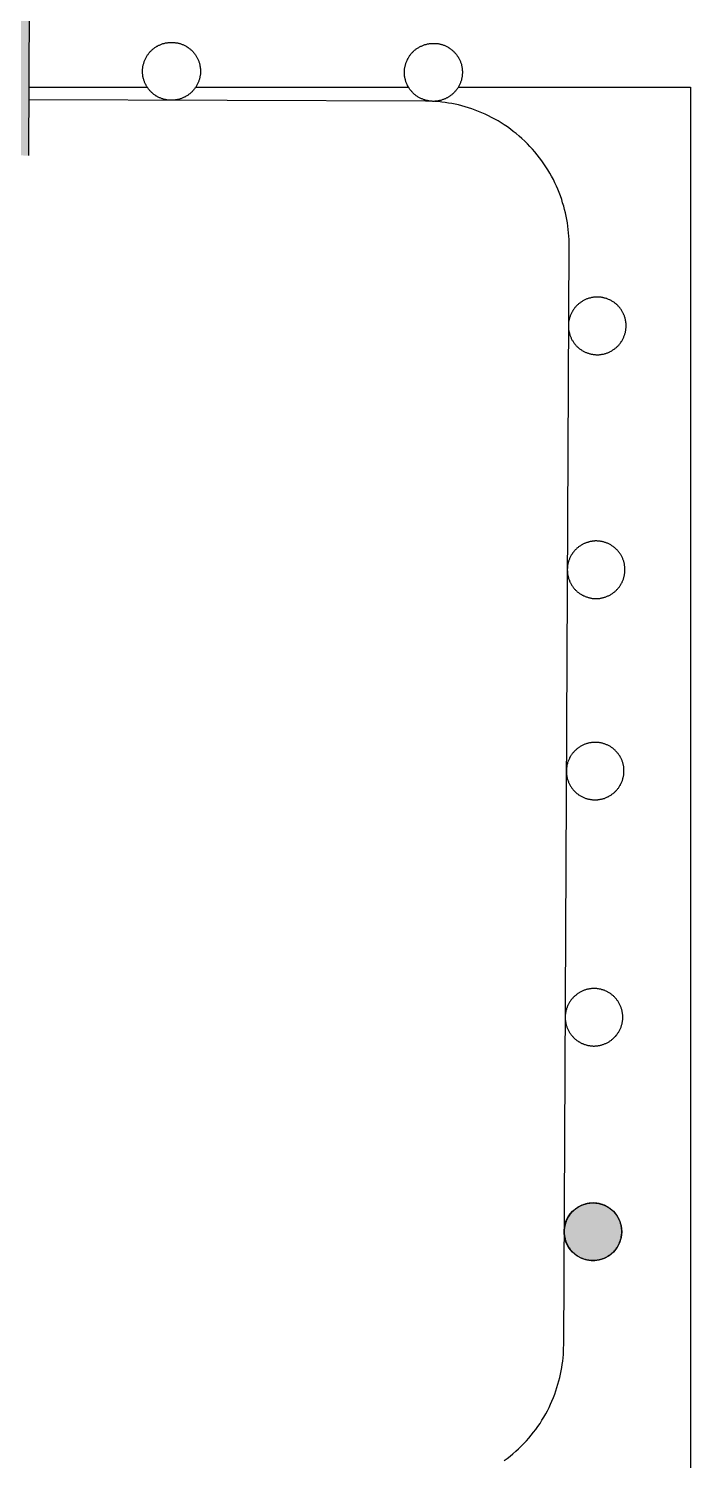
# Model space of a CAD drawing. Header units: millimetres. Extents: x 3.1 to 23.9, y 2.6 to 13.
# Drawn here: x 16.604 to 17.081, y 4.737 to 5.767 of the extents above; entities that cross this region are included whole.
import ezdxf

# ---------------------------------------------------------------- set-up
doc = ezdxf.new("R2010")
doc.units = ezdxf.units.MM
doc.layers.add('0.6', color=1, linetype='Continuous', lineweight=30)

msp = doc.modelspace()

# ---------------------------------------------------------------- hatches: boundary and pattern name
at = {"layer": '0.6'}
h = msp.add_hatch(color=256, dxfattribs=at)
h.dxf.hatch_style = 1
h.paths.add_polyline_path([(16.405, 6.1786), (16.3841, 6.1786), (16.3833, 5.7845), (16.3696, 5.7845), (16.3696, 5.6766), (16.3831, 5.6766), (16.3822, 5.1878), (16.403, 5.1878), (16.4041, 5.7225)])
h.paths.add_polyline_path([(16.6047, 5.7845), (16.5913, 5.7845), (16.5924, 6.1786), (16.5716, 6.1786), (16.5702, 5.722), (16.5687, 5.1876), (16.5895, 5.1875), (16.591, 5.676), (16.6044, 5.6759)])
h.paths.add_polyline_path([(16.5883, 4.7372), (16.5675, 4.7373), (16.4021, 4.7371), (16.4021, 4.7371), (16.3813, 4.7371), (16.3812, 4.7171), (16.5882, 4.7173)])
h.paths.add_polyline_path([(16.4023, 4.8641), (16.3815, 4.8641), (16.3815, 4.8641), (16.3813, 4.7785), (16.4021, 4.7785)])
h.paths.add_polyline_path([(16.4026, 4.9844), (16.3817, 4.9844), (16.3817, 4.9844), (16.3816, 4.9054), (16.4024, 4.9054)])
h.paths.add_polyline_path([(16.4029, 5.1463), (16.3821, 5.1464), (16.3818, 5.0259), (16.4026, 5.0258)])
h.paths.add_polyline_path([(16.5895, 5.1461), (16.5687, 5.1461), (16.5683, 5.0256), (16.5892, 5.0256)])
h.paths.add_polyline_path([(16.589, 4.9842), (16.5682, 4.9842), (16.568, 4.9053), (16.5888, 4.9053)])
h.paths.add_polyline_path([(16.5885, 4.8224), (16.5678, 4.8224), (16.5677, 4.7784), (16.5884, 4.7784)])
h.paths.add_polyline_path([(16.5887, 4.8639), (16.5679, 4.864), (16.5678, 4.8224), (16.5885, 4.8224)])
h = msp.add_hatch(color=256, dxfattribs=at)
h.dxf.hatch_style = 1
h.paths.add_polyline_path([(16.2549, 4.7119), (16.2571, 4.7097), (16.259, 4.7071), (16.2604, 4.7043), (16.2613, 4.7014), (16.2618, 4.6986), (16.2619, 4.6957), (16.2616, 4.6929), (16.2609, 4.69), (16.2597, 4.6872), (16.2581, 4.6845), (16.258, 4.6844, -0.446936), (16.2273, 4.681), (16.2251, 4.6832), (16.2233, 4.6858), (16.2218, 4.6886), (16.2209, 4.6915), (16.2204, 4.6943), (16.2203, 4.6971), (16.2206, 4.7), (16.2213, 4.7029), (16.2225, 4.7057), (16.2242, 4.7084), (16.2242, 4.7085, -0.447025)])
h.paths.add_polyline_path([(16.6917, 4.6845), (16.6901, 4.6872), (16.6889, 4.69), (16.6882, 4.6929), (16.6879, 4.696), (16.688, 4.699), (16.6886, 4.7019), (16.6896, 4.7048), (16.6911, 4.7076), (16.693, 4.7101), (16.6932, 4.7103, -0.482651), (16.7257, 4.7084), (16.7273, 4.7057), (16.7285, 4.7029), (16.7292, 4.7), (16.7295, 4.6969), (16.7293, 4.6939), (16.7288, 4.691), (16.7277, 4.6881), (16.7263, 4.6853), (16.7243, 4.6828), (16.7241, 4.6826, -0.482558)])
h.paths.add_polyline_path([(16.8943, 4.7171), (16.8973, 4.7178), (16.8943, 4.7171, -0.217026), (16.9107, 4.7116), (16.9128, 4.7093), (16.9146, 4.7066), (16.9159, 4.7038), (16.9168, 4.7009), (16.9172, 4.6981), (16.9172, 4.6953), (16.9169, 4.6924), (16.9161, 4.6895), (16.9148, 4.6867), (16.9131, 4.684), (16.911, 4.6816), (16.9108, 4.6814, -0.398215), (16.8822, 4.6813), (16.8801, 4.6836), (16.8783, 4.6862), (16.877, 4.689), (16.8761, 4.6919), (16.8757, 4.6948), (16.8756, 4.6976), (16.876, 4.7005), (16.8768, 4.7033), (16.878, 4.7062), (16.8798, 4.7089), (16.8819, 4.7113), (16.8821, 4.7114, -0.166839)])
h.paths.add_polyline_path([(16.9898, 4.9016, 1), (17.0313, 4.9016, 1)])

# ---------------------------------------------------------------- linework, layer by layer
msp.add_line((16.6047, 5.7845), (16.6044, 5.6759), dxfattribs=at)
at = {"layer": '0.6', "lineweight": -3}
for p, q in [((16.6046, 5.7251), (16.6897, 5.7251)), ((16.7247, 5.7251), (16.8777, 5.7251)), ((16.9136, 5.7251), (17.0806, 5.7251)), ((17.0806, 5.7251), (17.0806, 4.6759))]:
    msp.add_line(p, q, dxfattribs=at)
at = {"layer": '0.6'}
for points in [[(16.7072, 5.7573), (16.7077, 5.7573), (16.7081, 5.7573), (16.7086, 5.7573), (16.7091, 5.7572), (16.7095, 5.7572), (16.71, 5.7571), (16.7105, 5.7571), (16.711, 5.757), (16.7115, 5.7569), (16.712, 5.7568), (16.7124, 5.7567), (16.7129, 5.7565), (16.7134, 5.7564), (16.7139, 5.7562), (16.7144, 5.7561), (16.7149, 5.7559), (16.7154, 5.7557), (16.7158, 5.7555), (16.7163, 5.7553), (16.7168, 5.755), (16.7172, 5.7548), (16.7177, 5.7545), (16.7182, 5.7542), (16.7186, 5.754), (16.7191, 5.7537), (16.7195, 5.7534), (16.7199, 5.753), (16.7203, 5.7527), (16.7208, 5.7524), (16.7212, 5.752), (16.7216, 5.7516), (16.722, 5.7513), (16.7223, 5.7509), (16.7227, 5.7505), (16.7231, 5.7501), (16.7234, 5.7497), (16.7237, 5.7493), (16.7241, 5.7488), (16.7244, 5.7484), (16.7247, 5.7479), (16.725, 5.7475), (16.7252, 5.747), (16.7255, 5.7466), (16.7257, 5.7461), (16.726, 5.7456), (16.7262, 5.7452), (16.7264, 5.7447), (16.7266, 5.7442), (16.7268, 5.7437), (16.727, 5.7433), (16.7271, 5.7428), (16.7273, 5.7423), (16.7274, 5.7418), (16.7275, 5.7413), (16.7276, 5.7408), (16.7277, 5.7403), (16.7278, 5.7399), (16.7279, 5.7394), (16.7279, 5.7389), (16.728, 5.7384), (16.728, 5.738), (16.7281, 5.7375), (16.7281, 5.737), (16.7281, 5.7366), (16.7281, 5.7361), (16.7281, 5.7356), (16.728, 5.7352), (16.728, 5.7347), (16.728, 5.7342), (16.7279, 5.7337), (16.7278, 5.7332), (16.7277, 5.7328), (16.7276, 5.7323), (16.7275, 5.7318), (16.7274, 5.7313), (16.7273, 5.7308), (16.7271, 5.7303), (16.727, 5.7298), (16.7268, 5.7294), (16.7266, 5.7289), (16.7264, 5.7284), (16.7262, 5.7279), (16.726, 5.7275), (16.7258, 5.727), (16.7255, 5.7265), (16.7253, 5.7261), (16.725, 5.7256), (16.7247, 5.7251), (16.7244, 5.7247), (16.7241, 5.7243), (16.7238, 5.7238), (16.7234, 5.7234), (16.7231, 5.723), (16.7227, 5.7226), (16.7224, 5.7222), (16.722, 5.7218), (16.7216, 5.7214), (16.7212, 5.7211), (16.7208, 5.7207), (16.7204, 5.7204), (16.72, 5.72), (16.7195, 5.7197), (16.7191, 5.7194), (16.7187, 5.7191), (16.7182, 5.7188), (16.7178, 5.7185), (16.7173, 5.7183), (16.7168, 5.718), (16.7164, 5.7178), (16.7159, 5.7176), (16.7154, 5.7173), (16.7149, 5.7171), (16.7144, 5.717), (16.714, 5.7168), (16.7135, 5.7166), (16.713, 5.7165), (16.7125, 5.7163), (16.712, 5.7162), (16.7115, 5.7161), (16.711, 5.716), (16.7106, 5.7159), (16.7101, 5.7159), (16.7096, 5.7158), (16.7091, 5.7158), (16.7086, 5.7157), (16.7082, 5.7157), (16.7077, 5.7157), (16.7072, 5.7157), (16.7068, 5.7157), (16.7063, 5.7157), (16.7058, 5.7157), (16.7054, 5.7157), (16.7049, 5.7158), (16.7044, 5.7158), (16.7039, 5.7159), (16.7035, 5.716), (16.703, 5.7161), (16.7025, 5.7162), (16.702, 5.7163), (16.7015, 5.7164), (16.701, 5.7166), (16.7005, 5.7167), (16.7001, 5.7169), (16.6996, 5.7171), (16.6991, 5.7173), (16.6986, 5.7175), (16.6981, 5.7177), (16.6977, 5.718), (16.6972, 5.7182), (16.6967, 5.7185), (16.6963, 5.7187), (16.6958, 5.719), (16.6954, 5.7193), (16.6949, 5.7196), (16.6945, 5.7199), (16.6941, 5.7203), (16.6937, 5.7206), (16.6933, 5.721), (16.6929, 5.7213), (16.6925, 5.7217), (16.6921, 5.7221), (16.6917, 5.7225), (16.6914, 5.7229), (16.691, 5.7233), (16.6907, 5.7237), (16.6904, 5.7242), (16.6901, 5.7246), (16.6898, 5.725), (16.6895, 5.7255), (16.6892, 5.7259), (16.689, 5.7264), (16.6887, 5.7269), (16.6885, 5.7273), (16.6882, 5.7278), (16.688, 5.7283), (16.6878, 5.7288), (16.6877, 5.7292), (16.6875, 5.7297), (16.6873, 5.7302), (16.6872, 5.7307), (16.687, 5.7312), (16.6869, 5.7317), (16.6868, 5.7322), (16.6867, 5.7326), (16.6866, 5.7331), (16.6866, 5.7336), (16.6865, 5.7341), (16.6864, 5.7346), (16.6864, 5.735), (16.6864, 5.7355), (16.6864, 5.736), (16.6864, 5.7364), (16.6864, 5.7369), (16.6864, 5.7374), (16.6864, 5.7378), (16.6864, 5.7383), (16.6865, 5.7388), (16.6866, 5.7393), (16.6866, 5.7397), (16.6867, 5.7402), (16.6868, 5.7407), (16.6869, 5.7412), (16.687, 5.7417), (16.6872, 5.7422), (16.6873, 5.7426), (16.6875, 5.7431), (16.6876, 5.7436), (16.6878, 5.7441), (16.688, 5.7446), (16.6882, 5.7451), (16.6884, 5.7455), (16.6887, 5.746), (16.6889, 5.7465), (16.6892, 5.7469), (16.6895, 5.7474), (16.6897, 5.7478), (16.69, 5.7483), (16.6904, 5.7487), (16.6907, 5.7491), (16.691, 5.7496), (16.6914, 5.75), (16.6917, 5.7504), (16.6921, 5.7508), (16.6925, 5.7512), (16.6928, 5.7516), (16.6932, 5.7519), (16.6936, 5.7523), (16.6941, 5.7526), (16.6945, 5.753), (16.6949, 5.7533), (16.6953, 5.7536), (16.6958, 5.7539), (16.6962, 5.7542), (16.6967, 5.7545), (16.6971, 5.7547), (16.6976, 5.755), (16.6981, 5.7552), (16.6986, 5.7554), (16.699, 5.7556), (16.6995, 5.7558), (16.7, 5.756), (16.7005, 5.7562), (16.701, 5.7564), (16.7015, 5.7565), (16.7019, 5.7566), (16.7024, 5.7568), (16.7029, 5.7569), (16.7034, 5.757), (16.7039, 5.757), (16.7044, 5.7571), (16.7048, 5.7572), (16.7053, 5.7572), (16.7058, 5.7573), (16.7063, 5.7573), (16.7067, 5.7573)], [(16.8957, 5.7566), (16.8962, 5.7566), (16.8966, 5.7566), (16.8971, 5.7566), (16.8976, 5.7565), (16.8981, 5.7565), (16.8985, 5.7564), (16.899, 5.7564), (16.8995, 5.7563), (16.9, 5.7562), (16.9005, 5.7561), (16.901, 5.756), (16.9014, 5.7558), (16.9019, 5.7557), (16.9024, 5.7555), (16.9029, 5.7554), (16.9034, 5.7552), (16.9039, 5.755), (16.9043, 5.7548), (16.9048, 5.7546), (16.9053, 5.7543), (16.9058, 5.7541), (16.9062, 5.7538), (16.9067, 5.7535), (16.9071, 5.7533), (16.9076, 5.753), (16.908, 5.7527), (16.9084, 5.7523), (16.9089, 5.752), (16.9093, 5.7517), (16.9097, 5.7513), (16.9101, 5.7509), (16.9105, 5.7506), (16.9108, 5.7502), (16.9112, 5.7498), (16.9116, 5.7494), (16.9119, 5.749), (16.9123, 5.7485), (16.9126, 5.7481), (16.9129, 5.7477), (16.9132, 5.7472), (16.9135, 5.7468), (16.9137, 5.7463), (16.914, 5.7459), (16.9143, 5.7454), (16.9145, 5.7449), (16.9147, 5.7445), (16.9149, 5.744), (16.9151, 5.7435), (16.9153, 5.743), (16.9155, 5.7425), (16.9156, 5.7421), (16.9158, 5.7416), (16.9159, 5.7411), (16.916, 5.7406), (16.9161, 5.7401), (16.9162, 5.7396), (16.9163, 5.7391), (16.9164, 5.7387), (16.9165, 5.7382), (16.9165, 5.7377), (16.9165, 5.7372), (16.9166, 5.7368), (16.9166, 5.7363), (16.9166, 5.7358), (16.9166, 5.7354), (16.9166, 5.7349), (16.9165, 5.7344), (16.9165, 5.734), (16.9165, 5.7335), (16.9164, 5.733), (16.9163, 5.7325), (16.9162, 5.732), (16.9162, 5.7316), (16.916, 5.7311), (16.9159, 5.7306), (16.9158, 5.7301), (16.9156, 5.7296), (16.9155, 5.7291), (16.9153, 5.7286), (16.9151, 5.7282), (16.9149, 5.7277), (16.9147, 5.7272), (16.9145, 5.7267), (16.9143, 5.7263), (16.914, 5.7258), (16.9138, 5.7253), (16.9135, 5.7249), (16.9132, 5.7244), (16.9129, 5.724), (16.9126, 5.7235), (16.9123, 5.7231), (16.9119, 5.7227), (16.9116, 5.7223), (16.9112, 5.7219), (16.9109, 5.7215), (16.9105, 5.7211), (16.9101, 5.7207), (16.9097, 5.7203), (16.9093, 5.72), (16.9089, 5.7196), (16.9085, 5.7193), (16.908, 5.719), (16.9076, 5.7187), (16.9071, 5.7184), (16.9067, 5.7181), (16.9062, 5.7178), (16.9058, 5.7175), (16.9053, 5.7173), (16.9048, 5.7171), (16.9044, 5.7168), (16.9039, 5.7166), (16.9034, 5.7164), (16.9029, 5.7162), (16.9024, 5.7161), (16.902, 5.7159), (16.9015, 5.7158), (16.901, 5.7156), (16.9005, 5.7155), (16.9, 5.7154), (16.8995, 5.7153), (16.899, 5.7152), (16.8986, 5.7151), (16.8981, 5.7151), (16.8976, 5.715), (16.8971, 5.715), (16.8967, 5.715), (16.8962, 5.7149), (16.8957, 5.7149), (16.8953, 5.7149), (16.8948, 5.715), (16.8943, 5.715), (16.8938, 5.715), (16.8934, 5.7151), (16.8929, 5.7151), (16.8924, 5.7152), (16.8919, 5.7153), (16.8914, 5.7154), (16.8909, 5.7155), (16.8905, 5.7156), (16.89, 5.7157), (16.8895, 5.7159), (16.889, 5.716), (16.8885, 5.7162), (16.888, 5.7164), (16.8876, 5.7166), (16.8871, 5.7168), (16.8866, 5.717), (16.8861, 5.7172), (16.8857, 5.7175), (16.8852, 5.7177), (16.8847, 5.718), (16.8843, 5.7183), (16.8838, 5.7186), (16.8834, 5.7189), (16.883, 5.7192), (16.8826, 5.7196), (16.8821, 5.7199), (16.8817, 5.7203), (16.8813, 5.7206), (16.881, 5.721), (16.8806, 5.7214), (16.8802, 5.7218), (16.8799, 5.7222), (16.8795, 5.7226), (16.8792, 5.723), (16.8788, 5.7234), (16.8785, 5.7239), (16.8782, 5.7243), (16.878, 5.7248), (16.8777, 5.7252), (16.8774, 5.7257), (16.8772, 5.7261), (16.8769, 5.7266), (16.8767, 5.7271), (16.8765, 5.7276), (16.8763, 5.728), (16.8761, 5.7285), (16.8759, 5.729), (16.8758, 5.7295), (16.8756, 5.73), (16.8755, 5.7305), (16.8754, 5.7309), (16.8753, 5.7314), (16.8752, 5.7319), (16.8751, 5.7324), (16.875, 5.7329), (16.875, 5.7334), (16.8749, 5.7338), (16.8749, 5.7343), (16.8748, 5.7348), (16.8748, 5.7352), (16.8748, 5.7357), (16.8748, 5.7362), (16.8748, 5.7366), (16.8749, 5.7371), (16.8749, 5.7376), (16.875, 5.7381), (16.875, 5.7385), (16.8751, 5.739), (16.8752, 5.7395), (16.8753, 5.74), (16.8754, 5.7405), (16.8755, 5.741), (16.8756, 5.7414), (16.8758, 5.7419), (16.8759, 5.7424), (16.8761, 5.7429), (16.8763, 5.7434), (16.8765, 5.7439), (16.8767, 5.7443), (16.8769, 5.7448), (16.8772, 5.7453), (16.8774, 5.7458), (16.8777, 5.7462), (16.8779, 5.7467), (16.8782, 5.7471), (16.8785, 5.7476), (16.8788, 5.748), (16.8792, 5.7484), (16.8795, 5.7489), (16.8798, 5.7493), (16.8802, 5.7497), (16.8806, 5.7501), (16.8809, 5.7505), (16.8813, 5.7508), (16.8817, 5.7512), (16.8821, 5.7516), (16.8825, 5.7519), (16.883, 5.7523), (16.8834, 5.7526), (16.8838, 5.7529), (16.8843, 5.7532), (16.8847, 5.7535), (16.8852, 5.7537), (16.8856, 5.754), (16.8861, 5.7543), (16.8866, 5.7545), (16.8871, 5.7547), (16.8875, 5.7549), (16.888, 5.7551), (16.8885, 5.7553), (16.889, 5.7555), (16.8895, 5.7557), (16.89, 5.7558), (16.8904, 5.7559), (16.8909, 5.7561), (16.8914, 5.7562), (16.8919, 5.7563), (16.8924, 5.7563), (16.8929, 5.7564), (16.8933, 5.7565), (16.8938, 5.7565), (16.8943, 5.7566), (16.8948, 5.7566), (16.8952, 5.7566)], [(17.0343, 5.5533), (17.0343, 5.5538), (17.0343, 5.5542), (17.0343, 5.5547), (17.0343, 5.5552), (17.0342, 5.5556), (17.0342, 5.5561), (17.0341, 5.5566), (17.034, 5.5571), (17.0339, 5.5576), (17.0338, 5.558), (17.0337, 5.5585), (17.0336, 5.559), (17.0334, 5.5595), (17.0333, 5.56), (17.0331, 5.5605), (17.0329, 5.5609), (17.0327, 5.5614), (17.0325, 5.5619), (17.0323, 5.5624), (17.0321, 5.5628), (17.0318, 5.5633), (17.0316, 5.5638), (17.0313, 5.5642), (17.031, 5.5647), (17.0307, 5.5651), (17.0304, 5.5655), (17.0301, 5.566), (17.0298, 5.5664), (17.0294, 5.5668), (17.0291, 5.5672), (17.0287, 5.5676), (17.0283, 5.568), (17.0279, 5.5684), (17.0275, 5.5687), (17.0271, 5.5691), (17.0267, 5.5694), (17.0263, 5.5698), (17.0259, 5.5701), (17.0255, 5.5704), (17.025, 5.5707), (17.0246, 5.571), (17.0241, 5.5712), (17.0237, 5.5715), (17.0232, 5.5718), (17.0227, 5.572), (17.0223, 5.5722), (17.0218, 5.5724), (17.0213, 5.5726), (17.0208, 5.5728), (17.0204, 5.573), (17.0199, 5.5731), (17.0194, 5.5733), (17.0189, 5.5734), (17.0184, 5.5735), (17.0179, 5.5736), (17.0175, 5.5737), (17.017, 5.5738), (17.0165, 5.5739), (17.016, 5.574), (17.0155, 5.574), (17.0151, 5.574), (17.0146, 5.5741), (17.0141, 5.5741), (17.0137, 5.5741), (17.0132, 5.5741), (17.0128, 5.5741), (17.0123, 5.5741), (17.0118, 5.574), (17.0113, 5.574), (17.0109, 5.5739), (17.0104, 5.5738), (17.0099, 5.5738), (17.0094, 5.5737), (17.0089, 5.5736), (17.0085, 5.5734), (17.008, 5.5733), (17.0075, 5.5732), (17.007, 5.573), (17.0065, 5.5728), (17.006, 5.5727), (17.0056, 5.5725), (17.0051, 5.5723), (17.0046, 5.572), (17.0041, 5.5718), (17.0037, 5.5716), (17.0032, 5.5713), (17.0028, 5.571), (17.0023, 5.5707), (17.0019, 5.5704), (17.0014, 5.5701), (17.001, 5.5698), (17.0006, 5.5695), (17.0002, 5.5691), (16.9998, 5.5688), (16.9994, 5.5684), (16.999, 5.5681), (16.9986, 5.5677), (16.9982, 5.5673), (16.9979, 5.5669), (16.9975, 5.5665), (16.9972, 5.566), (16.9969, 5.5656), (16.9966, 5.5652), (16.9963, 5.5647), (16.996, 5.5643), (16.9957, 5.5638), (16.9955, 5.5634), (16.9952, 5.5629), (16.995, 5.5625), (16.9947, 5.562), (16.9945, 5.5615), (16.9943, 5.561), (16.9941, 5.5606), (16.994, 5.5601), (16.9938, 5.5596), (16.9937, 5.5591), (16.9935, 5.5586), (16.9934, 5.5581), (16.9933, 5.5577), (16.9932, 5.5572), (16.9931, 5.5567), (16.993, 5.5562), (16.993, 5.5557), (16.9929, 5.5553), (16.9929, 5.5548), (16.9929, 5.5543), (16.9928, 5.5539), (16.9928, 5.5534), (16.9928, 5.5529), (16.9929, 5.5525), (16.9929, 5.552), (16.9929, 5.5515), (16.993, 5.5511), (16.993, 5.5506), (16.9931, 5.5501), (16.9932, 5.5496), (16.9933, 5.5491), (16.9934, 5.5487), (16.9935, 5.5482), (16.9936, 5.5477), (16.9938, 5.5472), (16.9939, 5.5467), (16.9941, 5.5462), (16.9943, 5.5458), (16.9945, 5.5453), (16.9947, 5.5448), (16.9949, 5.5443), (16.9951, 5.5439), (16.9954, 5.5434), (16.9956, 5.5429), (16.9959, 5.5425), (16.9962, 5.542), (16.9965, 5.5416), (16.9968, 5.5412), (16.9971, 5.5407), (16.9974, 5.5403), (16.9978, 5.5399), (16.9981, 5.5395), (16.9985, 5.5391), (16.9988, 5.5387), (16.9992, 5.5383), (16.9996, 5.538), (17, 5.5376), (17.0004, 5.5373), (17.0009, 5.5369), (17.0013, 5.5366), (17.0017, 5.5363), (17.0022, 5.536), (17.0026, 5.5357), (17.0031, 5.5355), (17.0035, 5.5352), (17.004, 5.5349), (17.0044, 5.5347), (17.0049, 5.5345), (17.0054, 5.5343), (17.0059, 5.5341), (17.0063, 5.5339), (17.0068, 5.5337), (17.0073, 5.5336), (17.0078, 5.5334), (17.0083, 5.5333), (17.0088, 5.5332), (17.0092, 5.5331), (17.0097, 5.533), (17.0102, 5.5329), (17.0107, 5.5328), (17.0112, 5.5327), (17.0116, 5.5327), (17.0121, 5.5327), (17.0126, 5.5326), (17.013, 5.5326), (17.0135, 5.5326), (17.0139, 5.5326), (17.0144, 5.5326), (17.0149, 5.5326), (17.0154, 5.5327), (17.0158, 5.5327), (17.0163, 5.5328), (17.0168, 5.5329), (17.0173, 5.5329), (17.0177, 5.533), (17.0182, 5.5331), (17.0187, 5.5333), (17.0192, 5.5334), (17.0197, 5.5335), (17.0202, 5.5337), (17.0207, 5.5339), (17.0211, 5.534), (17.0216, 5.5342), (17.0221, 5.5344), (17.0226, 5.5347), (17.023, 5.5349), (17.0235, 5.5351), (17.024, 5.5354), (17.0244, 5.5357), (17.0249, 5.536), (17.0253, 5.5363), (17.0257, 5.5366), (17.0262, 5.5369), (17.0266, 5.5372), (17.027, 5.5376), (17.0274, 5.5379), (17.0278, 5.5383), (17.0282, 5.5386), (17.0286, 5.539), (17.0289, 5.5394), (17.0293, 5.5398), (17.0296, 5.5402), (17.03, 5.5407), (17.0303, 5.5411), (17.0306, 5.5415), (17.0309, 5.542), (17.0312, 5.5424), (17.0315, 5.5429), (17.0317, 5.5433), (17.032, 5.5438), (17.0322, 5.5442), (17.0324, 5.5447), (17.0326, 5.5452), (17.0328, 5.5457), (17.033, 5.5461), (17.0332, 5.5466), (17.0334, 5.5471), (17.0335, 5.5476), (17.0336, 5.5481), (17.0338, 5.5486), (17.0339, 5.549), (17.034, 5.5495), (17.0341, 5.55), (17.0341, 5.5505), (17.0342, 5.551), (17.0342, 5.5514), (17.0343, 5.5519), (17.0343, 5.5524), (17.0343, 5.5528)], [(17.0335, 5.3778), (17.0335, 5.3783), (17.0335, 5.3787), (17.0335, 5.3792), (17.0334, 5.3797), (17.0334, 5.3802), (17.0333, 5.3806), (17.0332, 5.3811), (17.0332, 5.3816), (17.0331, 5.3821), (17.033, 5.3825), (17.0329, 5.383), (17.0327, 5.3835), (17.0326, 5.384), (17.0324, 5.3845), (17.0323, 5.385), (17.0321, 5.3854), (17.0319, 5.3859), (17.0317, 5.3864), (17.0315, 5.3869), (17.0312, 5.3873), (17.031, 5.3878), (17.0307, 5.3883), (17.0305, 5.3887), (17.0302, 5.3892), (17.0299, 5.3896), (17.0296, 5.39), (17.0292, 5.3905), (17.0289, 5.3909), (17.0286, 5.3913), (17.0282, 5.3917), (17.0279, 5.3921), (17.0275, 5.3925), (17.0271, 5.3928), (17.0267, 5.3932), (17.0263, 5.3936), (17.0259, 5.3939), (17.0255, 5.3942), (17.0251, 5.3946), (17.0246, 5.3949), (17.0242, 5.3952), (17.0237, 5.3955), (17.0233, 5.3957), (17.0228, 5.396), (17.0224, 5.3962), (17.0219, 5.3965), (17.0214, 5.3967), (17.021, 5.3969), (17.0205, 5.3971), (17.02, 5.3973), (17.0195, 5.3975), (17.019, 5.3976), (17.0186, 5.3978), (17.0181, 5.3979), (17.0176, 5.398), (17.0171, 5.3981), (17.0166, 5.3982), (17.0162, 5.3983), (17.0157, 5.3984), (17.0152, 5.3984), (17.0147, 5.3985), (17.0143, 5.3985), (17.0138, 5.3985), (17.0133, 5.3986), (17.0129, 5.3986), (17.0124, 5.3986), (17.0119, 5.3986), (17.0115, 5.3985), (17.011, 5.3985), (17.0105, 5.3984), (17.01, 5.3984), (17.0096, 5.3983), (17.0091, 5.3982), (17.0086, 5.3981), (17.0081, 5.398), (17.0076, 5.3979), (17.0072, 5.3978), (17.0067, 5.3976), (17.0062, 5.3975), (17.0057, 5.3973), (17.0052, 5.3971), (17.0047, 5.3969), (17.0043, 5.3967), (17.0038, 5.3965), (17.0033, 5.3963), (17.0029, 5.396), (17.0024, 5.3958), (17.002, 5.3955), (17.0015, 5.3952), (17.0011, 5.3949), (17.0006, 5.3946), (17.0002, 5.3943), (16.9998, 5.394), (16.9994, 5.3936), (16.999, 5.3933), (16.9986, 5.3929), (16.9982, 5.3925), (16.9978, 5.3921), (16.9974, 5.3918), (16.9971, 5.3914), (16.9967, 5.3909), (16.9964, 5.3905), (16.9961, 5.3901), (16.9958, 5.3897), (16.9955, 5.3892), (16.9952, 5.3888), (16.9949, 5.3883), (16.9946, 5.3879), (16.9944, 5.3874), (16.9942, 5.3869), (16.9939, 5.3865), (16.9937, 5.386), (16.9935, 5.3855), (16.9933, 5.385), (16.9932, 5.3846), (16.993, 5.3841), (16.9929, 5.3836), (16.9927, 5.3831), (16.9926, 5.3826), (16.9925, 5.3821), (16.9924, 5.3817), (16.9923, 5.3812), (16.9922, 5.3807), (16.9922, 5.3802), (16.9921, 5.3798), (16.9921, 5.3793), (16.9921, 5.3788), (16.992, 5.3784), (16.992, 5.3779), (16.992, 5.3774), (16.9921, 5.377), (16.9921, 5.3765), (16.9921, 5.376), (16.9922, 5.3756), (16.9922, 5.3751), (16.9923, 5.3746), (16.9924, 5.3741), (16.9925, 5.3736), (16.9926, 5.3732), (16.9927, 5.3727), (16.9928, 5.3722), (16.993, 5.3717), (16.9931, 5.3712), (16.9933, 5.3707), (16.9935, 5.3703), (16.9936, 5.3698), (16.9939, 5.3693), (16.9941, 5.3688), (16.9943, 5.3684), (16.9946, 5.3679), (16.9948, 5.3675), (16.9951, 5.367), (16.9954, 5.3666), (16.9957, 5.3661), (16.996, 5.3657), (16.9963, 5.3653), (16.9966, 5.3648), (16.997, 5.3644), (16.9973, 5.364), (16.9977, 5.3636), (16.998, 5.3632), (16.9984, 5.3629), (16.9988, 5.3625), (16.9992, 5.3621), (16.9996, 5.3618), (17, 5.3615), (17.0005, 5.3611), (17.0009, 5.3608), (17.0013, 5.3605), (17.0018, 5.3603), (17.0022, 5.36), (17.0027, 5.3597), (17.0032, 5.3595), (17.0036, 5.3592), (17.0041, 5.359), (17.0046, 5.3588), (17.005, 5.3586), (17.0055, 5.3584), (17.006, 5.3583), (17.0065, 5.3581), (17.007, 5.358), (17.0075, 5.3578), (17.0079, 5.3577), (17.0084, 5.3576), (17.0089, 5.3575), (17.0094, 5.3574), (17.0099, 5.3573), (17.0103, 5.3573), (17.0108, 5.3572), (17.0113, 5.3572), (17.0117, 5.3572), (17.0122, 5.3572), (17.0127, 5.3571), (17.0131, 5.3571), (17.0136, 5.3572), (17.0141, 5.3572), (17.0145, 5.3572), (17.015, 5.3573), (17.0155, 5.3573), (17.016, 5.3574), (17.0164, 5.3575), (17.0169, 5.3576), (17.0174, 5.3577), (17.0179, 5.3578), (17.0184, 5.3579), (17.0189, 5.3581), (17.0193, 5.3582), (17.0198, 5.3584), (17.0203, 5.3586), (17.0208, 5.3588), (17.0213, 5.359), (17.0217, 5.3592), (17.0222, 5.3594), (17.0227, 5.3597), (17.0231, 5.3599), (17.0236, 5.3602), (17.024, 5.3605), (17.0245, 5.3608), (17.0249, 5.3611), (17.0253, 5.3614), (17.0258, 5.3618), (17.0262, 5.3621), (17.0266, 5.3624), (17.027, 5.3628), (17.0274, 5.3632), (17.0277, 5.3636), (17.0281, 5.364), (17.0285, 5.3644), (17.0288, 5.3648), (17.0291, 5.3652), (17.0295, 5.3656), (17.0298, 5.366), (17.0301, 5.3665), (17.0303, 5.3669), (17.0306, 5.3674), (17.0309, 5.3678), (17.0311, 5.3683), (17.0314, 5.3688), (17.0316, 5.3692), (17.0318, 5.3697), (17.032, 5.3702), (17.0322, 5.3707), (17.0324, 5.3712), (17.0325, 5.3716), (17.0327, 5.3721), (17.0328, 5.3726), (17.0329, 5.3731), (17.033, 5.3736), (17.0331, 5.374), (17.0332, 5.3745), (17.0333, 5.375), (17.0334, 5.3755), (17.0334, 5.376), (17.0334, 5.3764), (17.0335, 5.3769), (17.0335, 5.3774)], [(17.0328, 5.233), (17.0328, 5.2334), (17.0328, 5.2339), (17.0328, 5.2344), (17.0327, 5.2348), (17.0327, 5.2353), (17.0326, 5.2358), (17.0326, 5.2363), (17.0325, 5.2367), (17.0324, 5.2372), (17.0323, 5.2377), (17.0322, 5.2382), (17.032, 5.2387), (17.0319, 5.2392), (17.0317, 5.2396), (17.0316, 5.2401), (17.0314, 5.2406), (17.0312, 5.2411), (17.031, 5.2415), (17.0308, 5.242), (17.0305, 5.2425), (17.0303, 5.2429), (17.03, 5.2434), (17.0298, 5.2439), (17.0295, 5.2443), (17.0292, 5.2447), (17.0289, 5.2452), (17.0286, 5.2456), (17.0282, 5.246), (17.0279, 5.2464), (17.0275, 5.2468), (17.0272, 5.2472), (17.0268, 5.2476), (17.0264, 5.248), (17.026, 5.2484), (17.0256, 5.2487), (17.0252, 5.2491), (17.0248, 5.2494), (17.0244, 5.2497), (17.0239, 5.25), (17.0235, 5.2503), (17.0231, 5.2506), (17.0226, 5.2509), (17.0222, 5.2511), (17.0217, 5.2514), (17.0212, 5.2516), (17.0208, 5.2518), (17.0203, 5.252), (17.0198, 5.2522), (17.0193, 5.2524), (17.0188, 5.2526), (17.0184, 5.2527), (17.0179, 5.2529), (17.0174, 5.253), (17.0169, 5.2531), (17.0164, 5.2533), (17.016, 5.2533), (17.0155, 5.2534), (17.015, 5.2535), (17.0145, 5.2536), (17.014, 5.2536), (17.0136, 5.2537), (17.0131, 5.2537), (17.0126, 5.2537), (17.0122, 5.2537), (17.0117, 5.2537), (17.0113, 5.2537), (17.0108, 5.2537), (17.0103, 5.2536), (17.0098, 5.2536), (17.0094, 5.2535), (17.0089, 5.2534), (17.0084, 5.2534), (17.0079, 5.2533), (17.0074, 5.2532), (17.007, 5.253), (17.0065, 5.2529), (17.006, 5.2528), (17.0055, 5.2526), (17.005, 5.2524), (17.0046, 5.2523), (17.0041, 5.2521), (17.0036, 5.2519), (17.0031, 5.2516), (17.0027, 5.2514), (17.0022, 5.2512), (17.0017, 5.2509), (17.0013, 5.2506), (17.0008, 5.2503), (17.0004, 5.2501), (17, 5.2497), (16.9995, 5.2494), (16.9991, 5.2491), (16.9987, 5.2488), (16.9983, 5.2484), (16.9979, 5.248), (16.9975, 5.2477), (16.9971, 5.2473), (16.9968, 5.2469), (16.9964, 5.2465), (16.9961, 5.2461), (16.9957, 5.2457), (16.9954, 5.2452), (16.9951, 5.2448), (16.9948, 5.2444), (16.9945, 5.2439), (16.9942, 5.2435), (16.994, 5.243), (16.9937, 5.2425), (16.9935, 5.2421), (16.9933, 5.2416), (16.9931, 5.2411), (16.9929, 5.2407), (16.9927, 5.2402), (16.9925, 5.2397), (16.9923, 5.2392), (16.9922, 5.2387), (16.9921, 5.2383), (16.9919, 5.2378), (16.9918, 5.2373), (16.9917, 5.2368), (16.9916, 5.2363), (16.9916, 5.2359), (16.9915, 5.2354), (16.9915, 5.2349), (16.9914, 5.2344), (16.9914, 5.234), (16.9914, 5.2335), (16.9914, 5.233), (16.9914, 5.2326), (16.9914, 5.2321), (16.9914, 5.2317), (16.9914, 5.2312), (16.9915, 5.2307), (16.9915, 5.2302), (16.9916, 5.2298), (16.9917, 5.2293), (16.9918, 5.2288), (16.9919, 5.2283), (16.992, 5.2278), (16.9921, 5.2273), (16.9923, 5.2269), (16.9924, 5.2264), (16.9926, 5.2259), (16.9928, 5.2254), (16.993, 5.2249), (16.9932, 5.2245), (16.9934, 5.224), (16.9936, 5.2235), (16.9939, 5.2231), (16.9941, 5.2226), (16.9944, 5.2222), (16.9947, 5.2217), (16.995, 5.2213), (16.9953, 5.2208), (16.9956, 5.2204), (16.9959, 5.22), (16.9963, 5.2196), (16.9966, 5.2192), (16.997, 5.2188), (16.9974, 5.2184), (16.9978, 5.218), (16.9981, 5.2177), (16.9985, 5.2173), (16.999, 5.217), (16.9994, 5.2166), (16.9998, 5.2163), (17.0002, 5.216), (17.0007, 5.2157), (17.0011, 5.2154), (17.0016, 5.2152), (17.002, 5.2149), (17.0025, 5.2147), (17.003, 5.2144), (17.0034, 5.2142), (17.0039, 5.214), (17.0044, 5.2138), (17.0049, 5.2136), (17.0053, 5.2134), (17.0058, 5.2133), (17.0063, 5.2131), (17.0068, 5.213), (17.0073, 5.2129), (17.0077, 5.2128), (17.0082, 5.2127), (17.0087, 5.2126), (17.0092, 5.2125), (17.0097, 5.2125), (17.0101, 5.2124), (17.0106, 5.2124), (17.0111, 5.2123), (17.0115, 5.2123), (17.012, 5.2123), (17.0124, 5.2123), (17.0129, 5.2123), (17.0134, 5.2124), (17.0139, 5.2124), (17.0143, 5.2125), (17.0148, 5.2125), (17.0153, 5.2126), (17.0158, 5.2127), (17.0162, 5.2128), (17.0167, 5.2129), (17.0172, 5.213), (17.0177, 5.2131), (17.0182, 5.2133), (17.0187, 5.2134), (17.0191, 5.2136), (17.0196, 5.2138), (17.0201, 5.214), (17.0206, 5.2142), (17.021, 5.2144), (17.0215, 5.2146), (17.022, 5.2149), (17.0224, 5.2151), (17.0229, 5.2154), (17.0233, 5.2157), (17.0238, 5.216), (17.0242, 5.2163), (17.0246, 5.2166), (17.0251, 5.2169), (17.0255, 5.2173), (17.0259, 5.2176), (17.0263, 5.218), (17.0267, 5.2184), (17.027, 5.2187), (17.0274, 5.2191), (17.0278, 5.2195), (17.0281, 5.22), (17.0284, 5.2204), (17.0288, 5.2208), (17.0291, 5.2212), (17.0294, 5.2217), (17.0297, 5.2221), (17.0299, 5.2226), (17.0302, 5.223), (17.0304, 5.2235), (17.0307, 5.224), (17.0309, 5.2244), (17.0311, 5.2249), (17.0313, 5.2254), (17.0315, 5.2258), (17.0317, 5.2263), (17.0318, 5.2268), (17.032, 5.2273), (17.0321, 5.2278), (17.0322, 5.2283), (17.0323, 5.2287), (17.0324, 5.2292), (17.0325, 5.2297), (17.0326, 5.2302), (17.0327, 5.2306), (17.0327, 5.2311), (17.0327, 5.2316), (17.0328, 5.2321), (17.0328, 5.2325)], [(17.032, 5.0559), (17.032, 5.0563), (17.0319, 5.0568), (17.0319, 5.0573), (17.0319, 5.0577), (17.0318, 5.0582), (17.0318, 5.0587), (17.0317, 5.0591), (17.0316, 5.0596), (17.0315, 5.0601), (17.0314, 5.0606), (17.0313, 5.0611), (17.0312, 5.0616), (17.031, 5.062), (17.0309, 5.0625), (17.0307, 5.063), (17.0305, 5.0635), (17.0303, 5.0639), (17.0301, 5.0644), (17.0299, 5.0649), (17.0297, 5.0654), (17.0294, 5.0658), (17.0292, 5.0663), (17.0289, 5.0667), (17.0286, 5.0672), (17.0283, 5.0676), (17.028, 5.068), (17.0277, 5.0685), (17.0274, 5.0689), (17.027, 5.0693), (17.0267, 5.0697), (17.0263, 5.0701), (17.026, 5.0705), (17.0256, 5.0709), (17.0252, 5.0712), (17.0248, 5.0716), (17.0244, 5.0719), (17.024, 5.0722), (17.0235, 5.0726), (17.0231, 5.0729), (17.0227, 5.0732), (17.0222, 5.0734), (17.0218, 5.0737), (17.0213, 5.074), (17.0209, 5.0742), (17.0204, 5.0745), (17.0199, 5.0747), (17.0194, 5.0749), (17.019, 5.0751), (17.0185, 5.0753), (17.018, 5.0754), (17.0175, 5.0756), (17.017, 5.0757), (17.0166, 5.0759), (17.0161, 5.076), (17.0156, 5.0761), (17.0151, 5.0762), (17.0146, 5.0763), (17.0142, 5.0764), (17.0137, 5.0764), (17.0132, 5.0765), (17.0127, 5.0765), (17.0123, 5.0765), (17.0118, 5.0765), (17.0114, 5.0765), (17.0109, 5.0765), (17.0104, 5.0765), (17.01, 5.0765), (17.0095, 5.0765), (17.009, 5.0764), (17.0085, 5.0764), (17.0081, 5.0763), (17.0076, 5.0762), (17.0071, 5.0761), (17.0066, 5.076), (17.0061, 5.0759), (17.0057, 5.0758), (17.0052, 5.0756), (17.0047, 5.0755), (17.0042, 5.0753), (17.0037, 5.0751), (17.0032, 5.0749), (17.0028, 5.0747), (17.0023, 5.0745), (17.0018, 5.0742), (17.0014, 5.074), (17.0009, 5.0737), (17.0005, 5.0735), (17, 5.0732), (16.9996, 5.0729), (16.9991, 5.0726), (16.9987, 5.0723), (16.9983, 5.0719), (16.9979, 5.0716), (16.9975, 5.0712), (16.9971, 5.0709), (16.9967, 5.0705), (16.9963, 5.0701), (16.9959, 5.0697), (16.9956, 5.0693), (16.9952, 5.0689), (16.9949, 5.0685), (16.9946, 5.0681), (16.9943, 5.0676), (16.994, 5.0672), (16.9937, 5.0668), (16.9934, 5.0663), (16.9932, 5.0659), (16.9929, 5.0654), (16.9927, 5.0649), (16.9925, 5.0645), (16.9922, 5.064), (16.992, 5.0635), (16.9919, 5.063), (16.9917, 5.0626), (16.9915, 5.0621), (16.9914, 5.0616), (16.9912, 5.0611), (16.9911, 5.0606), (16.991, 5.0601), (16.9909, 5.0597), (16.9908, 5.0592), (16.9908, 5.0587), (16.9907, 5.0582), (16.9906, 5.0578), (16.9906, 5.0573), (16.9906, 5.0568), (16.9906, 5.0564), (16.9906, 5.0559), (16.9906, 5.0554), (16.9906, 5.055), (16.9906, 5.0545), (16.9906, 5.0541), (16.9907, 5.0536), (16.9907, 5.0531), (16.9908, 5.0526), (16.9909, 5.0521), (16.991, 5.0517), (16.9911, 5.0512), (16.9912, 5.0507), (16.9913, 5.0502), (16.9915, 5.0497), (16.9916, 5.0493), (16.9918, 5.0488), (16.992, 5.0483), (16.9922, 5.0478), (16.9924, 5.0474), (16.9926, 5.0469), (16.9928, 5.0464), (16.9931, 5.046), (16.9933, 5.0455), (16.9936, 5.045), (16.9939, 5.0446), (16.9942, 5.0442), (16.9945, 5.0437), (16.9948, 5.0433), (16.9951, 5.0429), (16.9955, 5.0425), (16.9958, 5.0421), (16.9962, 5.0417), (16.9966, 5.0413), (16.9969, 5.0409), (16.9973, 5.0406), (16.9977, 5.0402), (16.9981, 5.0399), (16.9986, 5.0395), (16.999, 5.0392), (16.9994, 5.0389), (16.9998, 5.0386), (17.0003, 5.0383), (17.0007, 5.0381), (17.0012, 5.0378), (17.0017, 5.0376), (17.0021, 5.0373), (17.0026, 5.0371), (17.0031, 5.0369), (17.0035, 5.0367), (17.004, 5.0365), (17.0045, 5.0363), (17.005, 5.0362), (17.0055, 5.036), (17.006, 5.0359), (17.0064, 5.0358), (17.0069, 5.0357), (17.0074, 5.0356), (17.0079, 5.0355), (17.0084, 5.0354), (17.0088, 5.0354), (17.0093, 5.0353), (17.0098, 5.0353), (17.0102, 5.0353), (17.0107, 5.0352), (17.0112, 5.0352), (17.0116, 5.0352), (17.0121, 5.0353), (17.0126, 5.0353), (17.013, 5.0353), (17.0135, 5.0354), (17.014, 5.0354), (17.0144, 5.0355), (17.0149, 5.0356), (17.0154, 5.0357), (17.0159, 5.0358), (17.0164, 5.0359), (17.0169, 5.036), (17.0173, 5.0362), (17.0178, 5.0363), (17.0183, 5.0365), (17.0188, 5.0367), (17.0193, 5.0369), (17.0197, 5.0371), (17.0202, 5.0373), (17.0207, 5.0375), (17.0211, 5.0378), (17.0216, 5.038), (17.0221, 5.0383), (17.0225, 5.0386), (17.0229, 5.0389), (17.0234, 5.0392), (17.0238, 5.0395), (17.0242, 5.0398), (17.0246, 5.0402), (17.025, 5.0405), (17.0254, 5.0409), (17.0258, 5.0413), (17.0262, 5.0417), (17.0266, 5.042), (17.0269, 5.0424), (17.0273, 5.0429), (17.0276, 5.0433), (17.0279, 5.0437), (17.0282, 5.0441), (17.0285, 5.0446), (17.0288, 5.045), (17.0291, 5.0455), (17.0294, 5.0459), (17.0296, 5.0464), (17.0298, 5.0469), (17.0301, 5.0473), (17.0303, 5.0478), (17.0305, 5.0483), (17.0307, 5.0487), (17.0308, 5.0492), (17.031, 5.0497), (17.0311, 5.0502), (17.0313, 5.0507), (17.0314, 5.0511), (17.0315, 5.0516), (17.0316, 5.0521), (17.0317, 5.0526), (17.0318, 5.0531), (17.0318, 5.0535), (17.0319, 5.054), (17.0319, 5.0545), (17.0319, 5.0549), (17.0319, 5.0554)], [(17.0312, 4.9016), (17.0312, 4.9021), (17.0312, 4.9025), (17.0312, 4.903), (17.0311, 4.9035), (17.0311, 4.9039), (17.031, 4.9044), (17.031, 4.9049), (17.0309, 4.9054), (17.0308, 4.9058), (17.0307, 4.9063), (17.0306, 4.9068), (17.0304, 4.9073), (17.0303, 4.9078), (17.0302, 4.9083), (17.03, 4.9087), (17.0298, 4.9092), (17.0296, 4.9097), (17.0294, 4.9102), (17.0292, 4.9106), (17.029, 4.9111), (17.0287, 4.9116), (17.0285, 4.912), (17.0282, 4.9125), (17.0279, 4.9129), (17.0276, 4.9133), (17.0273, 4.9138), (17.027, 4.9142), (17.0267, 4.9146), (17.0263, 4.915), (17.026, 4.9154), (17.0256, 4.9158), (17.0252, 4.9162), (17.0248, 4.9166), (17.0245, 4.9169), (17.0241, 4.9173), (17.0236, 4.9176), (17.0232, 4.918), (17.0228, 4.9183), (17.0224, 4.9186), (17.0219, 4.9189), (17.0215, 4.9192), (17.021, 4.9194), (17.0206, 4.9197), (17.0201, 4.9199), (17.0197, 4.9202), (17.0192, 4.9204), (17.0187, 4.9206), (17.0182, 4.9208), (17.0178, 4.921), (17.0173, 4.9212), (17.0168, 4.9213), (17.0163, 4.9215), (17.0158, 4.9216), (17.0154, 4.9217), (17.0149, 4.9218), (17.0144, 4.9219), (17.0139, 4.922), (17.0134, 4.9221), (17.013, 4.9221), (17.0125, 4.9222), (17.012, 4.9222), (17.0116, 4.9222), (17.0111, 4.9222), (17.0106, 4.9223), (17.0102, 4.9222), (17.0097, 4.9222), (17.0092, 4.9222), (17.0088, 4.9222), (17.0083, 4.9221), (17.0078, 4.9221), (17.0073, 4.922), (17.0069, 4.9219), (17.0064, 4.9218), (17.0059, 4.9217), (17.0054, 4.9216), (17.0049, 4.9215), (17.0045, 4.9213), (17.004, 4.9212), (17.0035, 4.921), (17.003, 4.9208), (17.0025, 4.9206), (17.0021, 4.9204), (17.0016, 4.9202), (17.0011, 4.92), (17.0007, 4.9197), (17.0002, 4.9195), (16.9997, 4.9192), (16.9993, 4.9189), (16.9989, 4.9186), (16.9984, 4.9183), (16.998, 4.918), (16.9976, 4.9176), (16.9972, 4.9173), (16.9968, 4.917), (16.9964, 4.9166), (16.996, 4.9162), (16.9956, 4.9158), (16.9952, 4.9154), (16.9949, 4.915), (16.9945, 4.9146), (16.9942, 4.9142), (16.9939, 4.9138), (16.9936, 4.9134), (16.9933, 4.9129), (16.993, 4.9125), (16.9927, 4.912), (16.9925, 4.9116), (16.9922, 4.9111), (16.992, 4.9106), (16.9917, 4.9102), (16.9915, 4.9097), (16.9913, 4.9092), (16.9912, 4.9088), (16.991, 4.9083), (16.9908, 4.9078), (16.9907, 4.9073), (16.9905, 4.9068), (16.9904, 4.9063), (16.9903, 4.9059), (16.9902, 4.9054), (16.9901, 4.9049), (16.9901, 4.9044), (16.99, 4.904), (16.9899, 4.9035), (16.9899, 4.903), (16.9899, 4.9026), (16.9899, 4.9021), (16.9898, 4.9016), (16.9899, 4.9012), (16.9899, 4.9007), (16.9899, 4.9003), (16.9899, 4.8998), (16.99, 4.8993), (16.99, 4.8988), (16.9901, 4.8984), (16.9902, 4.8979), (16.9903, 4.8974), (16.9904, 4.8969), (16.9905, 4.8964), (16.9906, 4.896), (16.9908, 4.8955), (16.9909, 4.895), (16.9911, 4.8945), (16.9913, 4.894), (16.9915, 4.8936), (16.9917, 4.8931), (16.9919, 4.8926), (16.9921, 4.8922), (16.9924, 4.8917), (16.9926, 4.8912), (16.9929, 4.8908), (16.9932, 4.8903), (16.9935, 4.8899), (16.9938, 4.8895), (16.9941, 4.8891), (16.9944, 4.8886), (16.9948, 4.8882), (16.9951, 4.8878), (16.9955, 4.8874), (16.9958, 4.887), (16.9962, 4.8867), (16.9966, 4.8863), (16.997, 4.886), (16.9974, 4.8856), (16.9978, 4.8853), (16.9983, 4.885), (16.9987, 4.8847), (16.9991, 4.8844), (16.9996, 4.8841), (17, 4.8838), (17.0005, 4.8836), (17.0009, 4.8833), (17.0014, 4.8831), (17.0019, 4.8829), (17.0024, 4.8826), (17.0028, 4.8825), (17.0033, 4.8823), (17.0038, 4.8821), (17.0043, 4.8819), (17.0048, 4.8818), (17.0052, 4.8817), (17.0057, 4.8815), (17.0062, 4.8814), (17.0067, 4.8813), (17.0072, 4.8813), (17.0076, 4.8812), (17.0081, 4.8811), (17.0086, 4.8811), (17.0091, 4.881), (17.0095, 4.881), (17.01, 4.881), (17.0104, 4.881), (17.0109, 4.881), (17.0114, 4.881), (17.0118, 4.881), (17.0123, 4.8811), (17.0128, 4.8811), (17.0132, 4.8812), (17.0137, 4.8813), (17.0142, 4.8813), (17.0147, 4.8814), (17.0152, 4.8815), (17.0157, 4.8817), (17.0161, 4.8818), (17.0166, 4.8819), (17.0171, 4.8821), (17.0176, 4.8823), (17.0181, 4.8824), (17.0185, 4.8826), (17.019, 4.8828), (17.0195, 4.8831), (17.0199, 4.8833), (17.0204, 4.8835), (17.0209, 4.8838), (17.0213, 4.8841), (17.0218, 4.8844), (17.0222, 4.8847), (17.0226, 4.885), (17.0231, 4.8853), (17.0235, 4.8856), (17.0239, 4.8859), (17.0243, 4.8863), (17.0247, 4.8867), (17.0251, 4.887), (17.0255, 4.8874), (17.0258, 4.8878), (17.0262, 4.8882), (17.0265, 4.8886), (17.0269, 4.889), (17.0272, 4.8895), (17.0275, 4.8899), (17.0278, 4.8903), (17.0281, 4.8908), (17.0284, 4.8912), (17.0286, 4.8917), (17.0289, 4.8921), (17.0291, 4.8926), (17.0293, 4.8931), (17.0295, 4.8935), (17.0297, 4.894), (17.0299, 4.8945), (17.0301, 4.895), (17.0302, 4.8955), (17.0304, 4.8959), (17.0305, 4.8964), (17.0307, 4.8969), (17.0308, 4.8974), (17.0309, 4.8979), (17.0309, 4.8983), (17.031, 4.8988), (17.0311, 4.8993), (17.0311, 4.8998), (17.0312, 4.9002), (17.0312, 4.9007), (17.0312, 4.9012)]]:
    msp.add_lwpolyline(points, close=True, dxfattribs=at)
for points in [[(16.89, 5.7151), (16.6046, 5.716)], [(16.9933, 5.6109), (16.9933, 5.6132), (16.9933, 5.6156), (16.9931, 5.6179), (16.993, 5.6203), (16.9927, 5.6226), (16.9924, 5.625), (16.9921, 5.6274), (16.9917, 5.6298), (16.9912, 5.6322), (16.9907, 5.6347), (16.9901, 5.6371), (16.9895, 5.6395), (16.9887, 5.6419), (16.988, 5.6443), (16.9871, 5.6468), (16.9862, 5.6492), (16.9853, 5.6516), (16.9842, 5.6539), (16.9831, 5.6563), (16.982, 5.6586), (16.9807, 5.661), (16.9794, 5.6633), (16.9781, 5.6656), (16.9767, 5.6678), (16.9752, 5.67), (16.9737, 5.6722), (16.9721, 5.6743), (16.9704, 5.6764), (16.9687, 5.6785), (16.967, 5.6805), (16.9651, 5.6825), (16.9633, 5.6844), (16.9614, 5.6863), (16.9594, 5.6882), (16.9574, 5.6899), (16.9553, 5.6917), (16.9532, 5.6933), (16.9511, 5.6949), (16.9489, 5.6965), (16.9467, 5.698), (16.9445, 5.6994), (16.9422, 5.7008), (16.9399, 5.7021), (16.9376, 5.7033), (16.9353, 5.7045), (16.9329, 5.7056), (16.9306, 5.7067), (16.9282, 5.7077), (16.9258, 5.7086), (16.9234, 5.7095), (16.921, 5.7103), (16.9185, 5.711), (16.9161, 5.7117), (16.9137, 5.7123), (16.9113, 5.7128), (16.9089, 5.7133), (16.9065, 5.7137), (16.9041, 5.7141), (16.9017, 5.7144), (16.8993, 5.7147), (16.8969, 5.7148), (16.8946, 5.715), (16.8923, 5.7151), (16.89, 5.7151)], [(16.9895, 4.8201), (16.9933, 5.6109)], [(16.9466, 4.7369), (16.9488, 4.7385), (16.9509, 4.7401), (16.9529, 4.7418), (16.955, 4.7436), (16.9569, 4.7454), (16.9589, 4.7473), (16.9607, 4.7492), (16.9626, 4.7511), (16.9643, 4.7531), (16.966, 4.7552), (16.9677, 4.7573), (16.9693, 4.7594), (16.9709, 4.7615), (16.9724, 4.7637), (16.9738, 4.766), (16.9752, 4.7682), (16.9765, 4.7705), (16.9777, 4.7728), (16.9789, 4.7751), (16.98, 4.7775), (16.981, 4.7798), (16.982, 4.7822), (16.983, 4.7846), (16.9838, 4.787), (16.9846, 4.7894), (16.9853, 4.7918), (16.986, 4.7942), (16.9866, 4.7966), (16.9872, 4.799), (16.9877, 4.8014), (16.9881, 4.8038), (16.9884, 4.8061), (16.9888, 4.8085), (16.989, 4.8109), (16.9892, 4.8132), (16.9893, 4.8155), (16.9894, 4.8178), (16.9895, 4.8201)]]:
    msp.add_lwpolyline(points, dxfattribs=at)
msp.add_circle((17.0105, 4.9016), 0.0208, dxfattribs=at)

doc.saveas('drawing.dxf')
